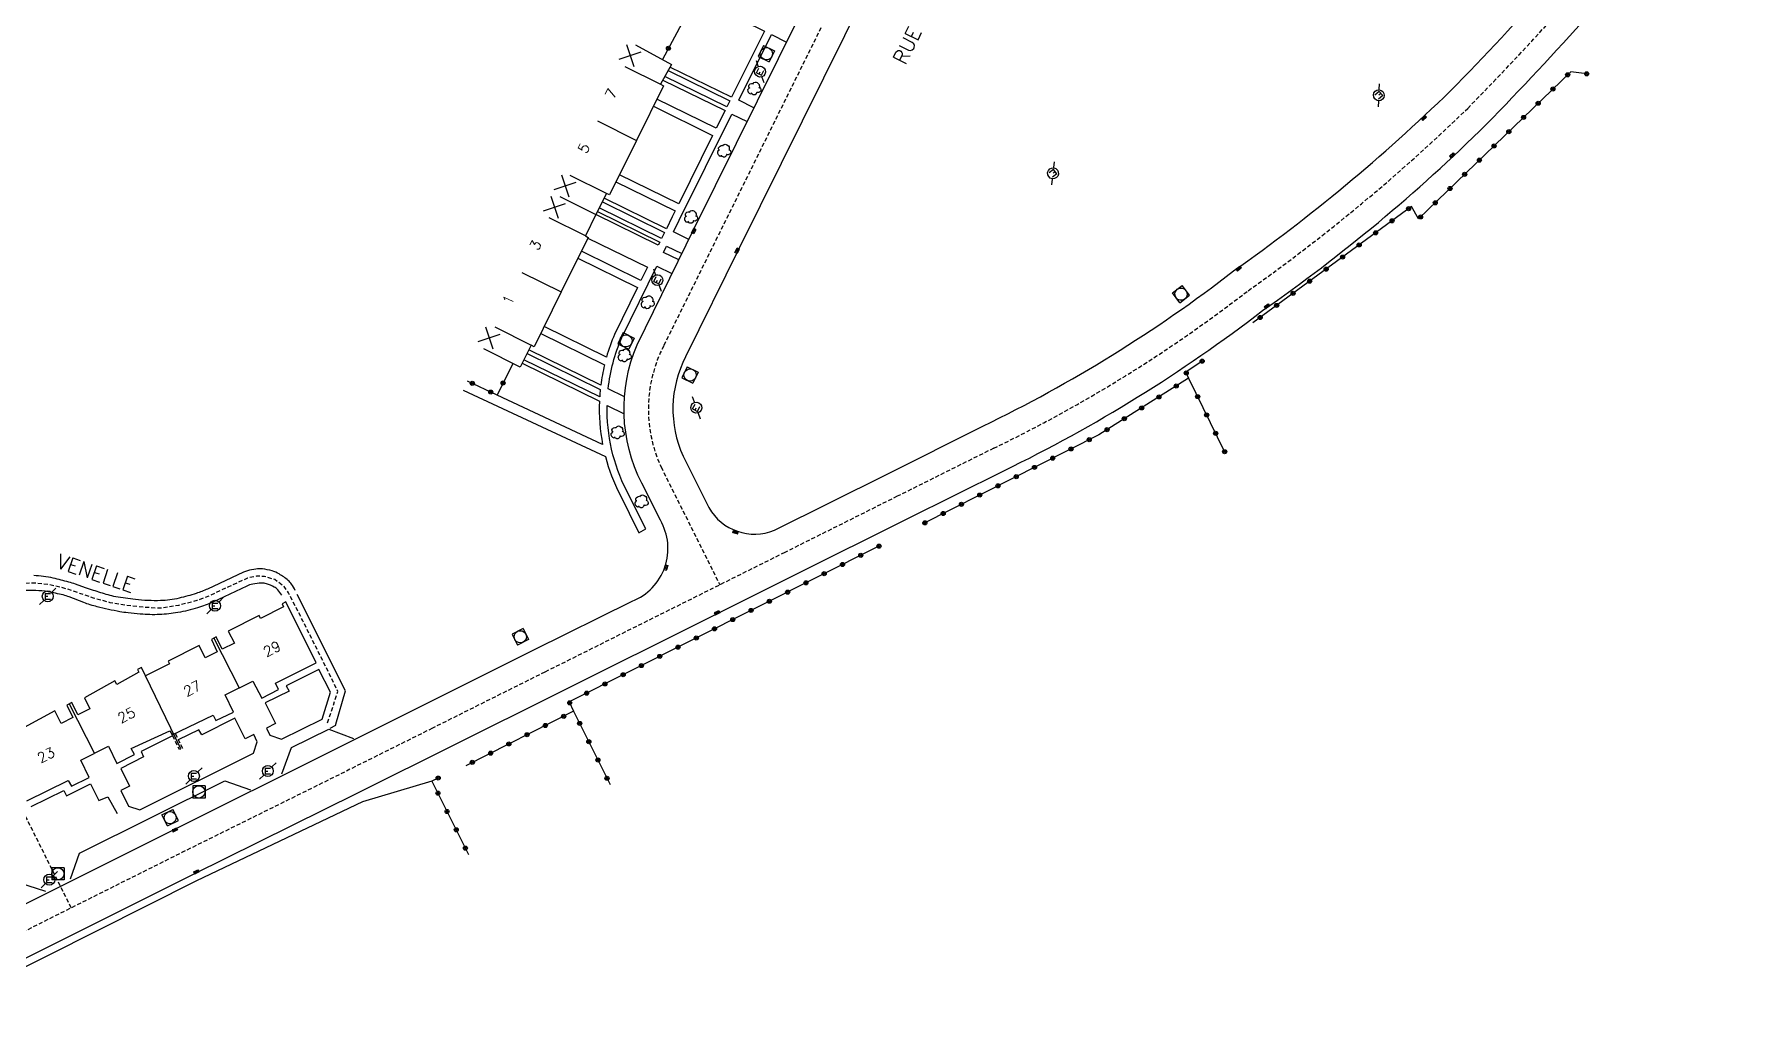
# Model space of a CAD drawing. Header units: millimetres. Extents: x 151000 to 152000, y 127000 to 128000.
# Drawn here: x 151630.2 to 151838.6, y 127178.8 to 127299.3 of the extents above; entities that cross this region are included whole.
import ezdxf
from ezdxf.enums import TextEntityAlignment as Align

# ---------------------------------------------------------------- set-up
doc = ezdxf.new("R2010")
doc.units = ezdxf.units.MM
doc.linetypes.add('DASHED', pattern=[0.75, 0.5, -0.25])
doc.layers.get('0').update_dxf_attribs({"linetype": 'CONTINUOUS'})
for name, color, linetype in [('W0001', 6, 'DASHED'), ('W0008', 7, 'CONTINUOUS'), ('W0100', 7, 'CONTINUOUS'), ('W0112', 1, 'DASHED'), ('W0300', 7, 'CONTINUOUS'), ('W0322', 7, 'CONTINUOUS'), ('W0330', 7, 'CONTINUOUS'), ('W0334', 7, 'CONTINUOUS'), ('W0400', 7, 'CONTINUOUS'), ('W0420', 7, 'CONTINUOUS'), ('W0471', 7, 'CONTINUOUS'), ('W0989', 7, 'CONTINUOUS'), ('W0991', 7, 'CONTINUOUS'), ('W1102', 7, 'CONTINUOUS')]:
    doc.layers.add(name, color=color, linetype=linetype)
doc.styles.get("Standard").update_dxf_attribs({"font": 'romans.shx', "width": 0.85})

# ---------------------------------------------------------------- blocks, each defined once
blk = doc.blocks.new('t991o')
at = {"color": 0, "linetype": 'Continuous'}
for p, q in [((-1, 1), (1, -1)), ((-1, -1), (1, 1))]:
    blk.add_line(p, q, dxfattribs=at)
blk = doc.blocks.new('t322o')
at = {"color": 0, "linetype": 'Continuous'}
for radius in [0.25, 0.15]:
    blk.add_circle((0, 0), radius, dxfattribs=at)
blk = doc.blocks.new('T471')
for p, q in [((-0.333334, 0.333334), (-0.333334, -0.333334)), ((-0.333334, 0.333334), (0.333334, 0.333334)), ((-0.333334, 0), (0, 0)), ((0.500001, 0.500001), (1.000002, 1.000002)), ((-0.500001, -0.500001), (-1.000002, -1.000002)), ((-0.333334, -0.333334), (0.333334, -0.333334))]:
    blk.add_line(p, q)
blk.add_ellipse((0, 0), major_axis=(0.471405, 0.471405), ratio=1, start_param=5.4977871438, end_param=11.780972451)
blk = doc.blocks.new('T400')
for p, q in [((-0.15, 0.3), (0.15, 0.3)), ((-0.15, -0.25), (-0.15, 0.3)), ((-0.15, 0.15), (0.15, 0.15)), ((-0.15, 0), (0.15, 0)), ((0.15, 0.3), (0.15, -0.25)), ((-0.15, -0.15), (0.15, -0.15)), ((-0.15, -0.25), (-0.15, -0.3)), ((-0.15, -0.3), (0.15, -0.3)), ((0.15, -0.3), (0.15, -0.25))]:
    blk.add_line(p, q)
blk = doc.blocks.new('T420')
for p, q in [((0.75, 0.75), (-0.75, 0.75)), ((-0.75, 0.75), (-0.75, -0.75)), ((0.75, 0.75), (0.75, -0.75)), ((0.75, -0.75), (-0.75, -0.75))]:
    blk.add_line(p, q)
blk.add_ellipse((0, 0), major_axis=(-0.53, 0.53), ratio=1, start_param=3.926991, end_param=10.210176)
blk = doc.blocks.new('T300')
for p, q in [((-0.8, 0.51), (-0.86, 0.34)), ((-0.86, 0.34), (-0.86, 0.17)), ((-0.86, 0.17), (-0.74, 0.06)), ((-0.69, 0.63), (-0.8, 0.51)), ((-0.8, -0.06), (-0.74, 0.06)), ((-0.74, 0.06), (-0.69, 0.11)), ((-0.57, 0.69), (-0.69, 0.63)), ((-0.46, 0.69), (-0.57, 0.69)), ((-0.29, 0.63), (-0.46, 0.69)), ((-0.29, 0.63), (-0.17, 0.74)), ((-0.23, 0.57), (-0.29, 0.63)), ((-0.17, 0.74), (-0.06, 0.8)), ((-0.06, 0.8), (0.06, 0.8)), ((0.06, 0.8), (0.23, 0.74)), ((0.23, 0.74), (0.34, 0.63)), ((0.34, 0.63), (0.4, 0.51)), ((0.46, 0.46), (0.34, 0.46)), ((0.4, 0.51), (0.4, 0.46)), ((0.57, 0.4), (0.46, 0.46)), ((0.57, 0.4), (0.69, 0.29)), ((0.69, 0.29), (0.74, 0.17)), ((0.74, 0.06), (0.69, -0.17)), ((0.74, 0.17), (0.74, 0.06)), ((-0.8, -0.17), (-0.8, -0.06)), ((-0.8, -0.23), (-0.8, -0.17)), ((-0.74, -0.34), (-0.8, -0.23)), ((-0.69, -0.4), (-0.74, -0.34)), ((-0.51, -0.46), (-0.69, -0.4)), ((-0.4, -0.46), (-0.51, -0.46)), ((-0.4, -0.46), (-0.34, -0.46)), ((-0.34, -0.46), (-0.34, -0.4)), ((-0.34, -0.51), (-0.34, -0.46)), ((-0.29, -0.63), (-0.34, -0.51)), ((-0.17, -0.74), (-0.29, -0.63)), ((-0.06, -0.8), (-0.17, -0.74)), ((0.06, -0.8), (-0.06, -0.8)), ((0.17, -0.74), (0.06, -0.8)), ((0.23, -0.69), (0.17, -0.74)), ((0.29, -0.46), (0.23, -0.46)), ((0.29, -0.63), (0.23, -0.69)), ((0.46, -0.4), (0.29, -0.46)), ((0.34, -0.51), (0.29, -0.63)), ((0.34, -0.51), (0.34, -0.46)), ((0.57, -0.34), (0.46, -0.4)), ((0.63, -0.29), (0.57, -0.34)), ((0.69, -0.17), (0.63, -0.29))]:
    blk.add_line(p, q)

msp = doc.modelspace()

# ---------------------------------------------------------------- linework, layer by layer
at = {"layer": 'W0001'}
for points in [[(151785.77, 127419.64), (151766.89, 127381.75), (151759.85, 127367.61), (151750.22, 127348.11), (151731.76, 127310.85), (151713.75, 127274.5), (151707.21, 127261.26, 0.230988), (151706.88, 127246.45), (151714.07, 127232.04, 0.383471)], [(151876.66, 127401.62), (151865.24, 127377.64, -0.021462), (151853.62, 127353.54, -0.046092), (151829.67, 127317.34, -0.023549), (151805.48, 127290.26, -0.039028), (151778.64, 127267.98, -0.052202), (151747.55, 127248.73), (151735.76, 127242.86), (151722, 127235.99), (151692.68, 127221.38), (151678.93, 127214.52)]]:
    msp.add_lwpolyline(points, format="xyb", dxfattribs=at)
at = {"layer": 'W0001', "flags": 128}
msp.add_lwpolyline([(151678.93, 127214.52), (151668.38, 127209.26), (151648.39, 127199.37), (151606.44, 127178.39), (151595.94, 127173.17), (151578.84, 127204.46), (151568.22, 127223.97, -0.131024), (151562.91, 127247.03), (151563.19, 127257.04), (151563.85, 127274.42)], format="xyb", dxfattribs=at)
for points in [[(151666.13, 127215.18), (151667.39, 127219.02), (151665.98, 127221.88), (151663.07, 127227.71), (151661.34, 127231.05), (151660.8, 127231.85), (151659.67, 127232.68), (151658.4, 127233.07), (151657.43, 127233.09), (151656.34, 127232.86), (151653.9, 127231.74), (151651.68, 127230.7), (151650.15, 127230.11), (151647.9, 127229.53), (151645.63, 127229.17), (151643.7, 127229.29), (151641.58, 127229.51), (151639.55, 127229.86), (151637.52, 127230.41), (151635.85, 127231), (151634.01, 127231.61), (151631.93, 127232.09), (151630.34, 127232.25), (151628.1, 127232.17), (151626, 127231.81), (151624.33, 127231.14), (151621.8, 127229.91), (151620.3, 127229.33)], [(151634.79, 127192.57), (151623.77, 127214.64), (151620.91, 127219.95), (151619.36, 127221.01)]]:
    msp.add_lwpolyline(points, dxfattribs=at)
at = {"layer": 'W0008'}
for points in [[(151788.44, 127418.31), (151769.58, 127380.42), (151762.54, 127366.27), (151752.91, 127346.78), (151734.45, 127309.52), (151716.44, 127273.17), (151709.89, 127259.91, 0.230611), (151709.59, 127247.75), (151712.72, 127241.47, 0.377044), (151720.74, 127238.72), (151734.42, 127245.54), (151746.22, 127251.43, 0.052324), (151776.86, 127270.39, 0.039061), (151803.37, 127292.38, 0.02352), (151827.33, 127319.23, 0.046083), (151850.97, 127354.96, 0.021509), (151862.5, 127378.88), (151873.97, 127402.89)], [(151607.78, 127175.71), (151649.73, 127196.68), (151669.72, 127206.57), (151694.02, 127218.68), (151713.36, 127228.32), (151723.31, 127233.3), (151736.96, 127240.12), (151748.78, 127245.98, 0.051412), (151780.4, 127265.55, 0.04309), (151807.74, 127288.29, 0.022979), (151832.09, 127315.51, 0.04606), (151856.18, 127352.04, 0.020489), (151868.04, 127376.56), (151879.36, 127400.34)], [(151691.33, 127224.08), (151703.36, 127230.04, 0.458389), (151706.8, 127239.93), (151704.53, 127244.46, -0.221934), (151703.96, 127261.37), (151710.96, 127275.67), (151728.96, 127311.91), (151743.14, 127340.56, 0.446303), (151740.38, 127348.48, 0.251085), (151649.36, 127344.42), (151626.24, 127331.7), (151597.88, 127316.13), (151571.23, 127301.49, 0.27694), (151567.58, 127295.07), (151567.22, 127283.49), (151565.91, 127246.92, 0.130921), (151570.86, 127225.39), (151581.48, 127205.9), (151592.88, 127185.04, 0.40021), (151605.39, 127181.22), (151646.96, 127201.95), (151666.81, 127211.85), (151691.33, 127224.08)]]:
    msp.add_lwpolyline(points, format="xyb", dxfattribs=at)
at = {"layer": 'W0008', "flags": 128}
for points in [[(151662.16, 127231.33, 0.043922), (151661.71, 127232.14, 0.068763), (151661.3, 127232.58, 0.041562), (151660.19, 127233.37, 0.06108), (151659.34, 127233.74, 0.043668), (151658.15, 127233.98, 0.065958), (151657.35, 127233.96, 0.023406), (151656.33, 127233.76, 0.047657), (151655.85, 127233.59), (151651.44, 127231.53, -0.030392), (151650.06, 127230.99, -0.02089), (151647.98, 127230.41, -0.049928), (151645.7, 127230.11, -0.037464), (151642.63, 127230.25, -0.011728), (151640.22, 127230.59, -0.030426), (151639.3, 127230.8, -0.004551), (151637.49, 127231.36, -0.008539), (151636.54, 127231.67), (151635.29, 127232.12, 0.018444), (151634.49, 127232.37, 0.007913), (151632.59, 127232.85, 0.053237), (151630.2, 127233.16, 0.045926)], [(151660.52, 127230.77, 0.060741), (151660.05, 127231.42, 0.085886), (151659.61, 127231.77, 0.048275), (151658.66, 127232.17, 0.081004), (151658.05, 127232.25, 0.042876), (151656.97, 127232.13, 0.061241), (151656.24, 127231.89), (151652.09, 127229.93, -0.037059), (151650.24, 127229.23, -0.029322), (151647.82, 127228.65, -0.033248), (151645.58, 127228.41, -0.031875), (151643.23, 127228.46, -0.0089), (151641.73, 127228.61, -0.013421), (151640.74, 127228.76, -0.018386), (151637.95, 127229.36, -0.03058), (151636.31, 127229.88), (151634.55, 127230.56, 0.034082), (151633.8, 127230.8, 0.014166), (151631.95, 127231.19, 0.037494), (151630.47, 127231.34, 0.024626), (151628.21, 127231.29, 0.04046)]]:
    msp.add_lwpolyline(points, format="xyb", dxfattribs=at)
for points in [[(151666.42, 127214.54), (151667.15, 127214.89), (151667.12, 127215), (151668.31, 127219.1), (151662.39, 127230.85)], [(151647.18, 127213.61), (151643.33, 127211.66), (151643.63, 127211.03), (151640.86, 127209.59), (151641.89, 127207.46), (151640.84, 127206.93), (151641.77, 127204.98), (151643.19, 127204.55), (151657.07, 127211.47), (151657.5, 127212.84), (151657.1, 127213.74), (151656.05, 127213.22), (151654.78, 127215.74), (151650.74, 127213.73), (151650.4, 127214.34), (151647.86, 127213.11)], [(151660.54, 127208.94), (151661.73, 127212.18), (151666.28, 127214.42), (151669.28, 127213.28)], [(151634.7, 127196.1), (151635.79, 127199.27), (151653.56, 127208.09), (151656.68, 127206.99)], [(151629.91, 127204.97), (151633.88, 127206.92), (151634.19, 127206.26), (151637.13, 127207.72), (151638.15, 127205.68), (151639.25, 127206.13), (151640.4, 127204.11)], [(151605.02, 127181.28), (151606.13, 127184.42), (151628.47, 127195.61), (151631.66, 127194.62)]]:
    msp.add_lwpolyline(points, dxfattribs=at)
msp.add_lwpolyline([(151665.04, 127221.69), (151661.07, 127219.7), (151661.41, 127219.06), (151658.5, 127217.63), (151659.75, 127215.11), (151658.67, 127214.54), (151659.08, 127213.66), (151660.5, 127213.2), (151665.48, 127215.64), (151666.46, 127218.93)], close=True, dxfattribs=at)
at = {"layer": 'W0100'}
msp.add_lwpolyline([(151703.75, 127298.02), (151708.15, 127295.63), (151706.83, 127293.21), (151707.19, 127293.03), (151703.87, 127286.35), (151700.57, 127279.68), (151700.21, 127279.86), (151698.93, 127277.28), (151697.63, 127274.67), (151697.99, 127274.49), (151694.66, 127267.82), (151691.38, 127261.14), (151691.02, 127261.32), (151689.68, 127258.64), (151685.21, 127260.87)], dxfattribs=at)
at = {"layer": 'W0100', "flags": 128}
msp.add_lwpolyline([(151629.36, 127205.65), (151634.42, 127208.15), (151634.82, 127207.42), (151636.97, 127208.51), (151635.95, 127210.6), (151639.35, 127212.31), (151640.38, 127210.22), (151642.52, 127211.29), (151642.11, 127212.03), (151646.85, 127214.21), (151647.14, 127213.7), (151652.15, 127216.13), (151652.47, 127215.46), (151654.62, 127216.5), (151653.62, 127218.6), (151656.97, 127220.28), (151658.1, 127218.2), (151660.13, 127219.26), (151659.77, 127220.03), (151664.73, 127222.52), (151661.01, 127229.95), (151660.57, 127229.7), (151660.73, 127229.36), (151657.94, 127227.94), (151657.76, 127228.31), (151653.98, 127226.39), (151654.73, 127224.9), (151653.25, 127224.17), (151652.5, 127225.69), (151651.93, 127225.36), (151652.64, 127223.86), (151652.64, 127223.86), (151651.17, 127223.14), (151650.43, 127224.64), (151646.65, 127222.72), (151646.81, 127222.39), (151643.88, 127220.91), (151643.36, 127221.95), (151642.9, 127221.69), (151643.06, 127221.35), (151640.37, 127219.85), (151640.12, 127220.31), (151636.42, 127218.25), (151637.07, 127216.9), (151635.61, 127216.16), (151634.85, 127217.67), (151634.25, 127217.34), (151634.99, 127215.84), (151633.55, 127215.11), (151632.78, 127216.64), (151629.02, 127214.61)], dxfattribs=at)
at = {"layer": 'W0112', "flags": 128}
msp.add_lwpolyline([(151647.5, 127213.87), (151648.37, 127212.08), (151648.01, 127211.9), (151647.14, 127213.7)], dxfattribs=at)
at = {"layer": 'W0322', "flags": 128}
msp.add_lwpolyline([(151710.91, 127303.36), (151707.04, 127296.23)], dxfattribs=at)
at = {"layer": 'W0322'}
for points in [[(151820.03, 127294.48), (151818.09, 127294.74), (151799.48, 127276.76), (151798.61, 127278.26), (151779.21, 127264.04)], [(151688.76, 127259.1), (151686.84, 127255.23), (151683.24, 127256.92)], [(151773.02, 127259.37), (151771.03, 127258.02), (151771.37, 127257.29), (151760.41, 127250.37), (151738.8, 127239.45)], [(151771.37, 127257.29), (151775.77, 127248.3)], [(151733.52, 127236.77), (151695.66, 127217.74), (151696.19, 127216.59), (151683.01, 127209.94)], [(151696.19, 127216.59), (151700.67, 127207.64)], [(151679.64, 127208.43), (151678.87, 127208.05), (151683.35, 127199.11)]]:
    msp.add_lwpolyline(points, dxfattribs=at)
at = {"layer": 'W0330'}
msp.add_lwpolyline([(151678.87, 127208.05), (151670.39, 127205.51), (151650.08, 127195.86), (151601.51, 127171.45), (151584.65, 127163.24), (151566.63, 127154.05), (151527.37, 127134.55), (151516.68, 127129.2), (151514.89, 127128.97), (151511.4, 127132.34), (151500.54, 127133.2), (151493.8, 127132.41), (151485.52, 127131.34), (151470.55, 127128.25), (151473.57, 127119.82), (151478.31, 127111.07), (151481.53, 127105.26), (151482.62, 127101.2), (151476.98, 127094.81)], dxfattribs=at)
at = {"layer": 'W0334'}
for points in [[(151711.91, 127303.43), (151719.51, 127299.69), (151715.5, 127291.61), (151707.97, 127295.31)], [(151718.24, 127290.33), (151716.39, 127291.24), (151720.37, 127299.27), (151722.23, 127298.35)], [(151707.11, 127293.72), (151714.7, 127289.99), (151713.62, 127287.82), (151706.37, 127291.38)], [(151707.75, 127294.9), (151715.29, 127291.19), (151714.91, 127290.43), (151707.34, 127294.15)], [(151705.95, 127290.53), (151713.19, 127286.96), (151709.04, 127278.59), (151701.79, 127282.15)], [(151710.27, 127274.25), (151708.41, 127275.16), (151709.11, 127276.58), (151715.55, 127289.55), (151717.4, 127288.64)], [(151701.36, 127281.28), (151708.6, 127277.72), (151708.25, 127277.01), (151707.53, 127275.55), (151699.93, 127279.29)], [(151699.71, 127278.85), (151707.32, 127275.11), (151706.95, 127274.35), (151699.33, 127278.09)], [(151699.11, 127277.64), (151706.72, 127273.9), (151706.55, 127273.54), (151698.93, 127277.28)], [(151697.95, 127274.41), (151705.22, 127270.84), (151704.43, 127269.22), (151697.15, 127272.8)], [(151709.04, 127271.74), (151707.18, 127272.65), (151707.56, 127273.43), (151709.42, 127272.52)]]:
    msp.add_lwpolyline(points, dxfattribs=at)
for points in [[(151696.72, 127271.94), (151704.01, 127268.36), (151701.21, 127262.64, 0.032182), (151700.21, 127259.85), (151692.59, 127263.6)], [(151702.41, 127255.02), (151700.42, 127255.99, -0.073565), (151702.08, 127262.24), (151706.36, 127270.98), (151708.22, 127270.06)], [(151692.17, 127262.74), (151699.97, 127258.91, 0.027235), (151699.51, 127256.44), (151690.74, 127260.76)], [(151690.51, 127260.3), (151699.45, 127255.91, 0.009872), (151699.38, 127255), (151690.13, 127259.54)], [(151689.92, 127259.11), (151699.35, 127254.47, 0.05766), (151699.74, 127249.19), (151686.84, 127255.23)], [(151682.7, 127255.84), (151700.08, 127247.7, 0.053631), (151701.83, 127243.1), (151704.14, 127238.48, -0.004776), (151704.18, 127238.41), (151705.02, 127238.87, 0.003893), (151704.98, 127238.94), (151702.68, 127243.53, -0.123036), (151700.29, 127253.96), (151702.36, 127252.94)]]:
    msp.add_lwpolyline(points, format="xyb", dxfattribs=at)
at = {"layer": 'W1102'}
for p, q in [((151702.44, 127295.39), (151706.83, 127293.21)), ((151699.11, 127288.72), (151703.87, 127286.35)), ((151694.5, 127279.49), (151698.93, 127277.28)), ((151689.87, 127270.21), (151694.66, 127267.82)), ((151686.55, 127263.55), (151691.02, 127261.32))]:
    msp.add_line(p, q, dxfattribs=at)
at = {"layer": 'W1102', "flags": 128}
for points in [[(151700.21, 127279.86), (151695.79, 127282.06)], [(151697.63, 127274.67), (151693.2, 127276.89)], [(151652.21, 127225.53), (151655.3, 127219.44)], [(151648.19, 127211.99), (151643.88, 127220.91)], [(151634.54, 127217.52), (151637.65, 127211.45)]]:
    msp.add_lwpolyline(points, dxfattribs=at)

# ---------------------------------------------------------------- block references
at = {"layer": 'W0300', "rotation": 63.89682368618641}
for p in [(151718.34, 127292.72), (151714.66, 127285.12), (151710.6, 127277.03), (151705.31, 127266.6), (151702.49, 127260.12), (151701.63, 127250.7), (151704.55, 127242.27)]:
    msp.add_blockref('T300', p, dxfattribs=at)
at = {"layer": 'W0322'}
for p, rotation in [((151707.78, 127297.6), 241.5286202951442), ((151817.7, 127294.36), 224.015642979794), ((151820.03, 127294.48), 172.318879818305), ((151814.1, 127290.88), 224.015642979794), ((151815.9, 127292.62), 224.015642979794), ((151812.31, 127289.15), 224.015642979794), ((151810.51, 127287.41), 224.015642979794), ((151808.71, 127285.67), 224.015642979794), ((151806.91, 127283.93), 224.015642979794), ((151803.32, 127280.46), 224.015642979794), ((151805.11, 127282.2), 224.015642979794), ((151801.52, 127278.72), 224.015642979794), ((151796.24, 127276.52), 216.226432412388), ((151798.26, 127278), 216.226432412388), ((151799.72, 127276.99), 224.015642979794), ((151794.23, 127275.05), 216.226432412388), ((151790.19, 127272.09), 216.226432412388), ((151792.21, 127273.57), 216.226432412388), ((151788.18, 127270.61), 216.226432412388), ((151786.16, 127269.14), 216.226432412388), ((151782.13, 127266.18), 216.226432412388), ((151784.14, 127267.66), 216.226432412388), ((151780.11, 127264.7), 216.226432412388), ((151771.08, 127257.93), 294.744990881451), ((151773.02, 127259.37), 214.325697436605), ((151683.81, 127256.66), 154.759679879417), ((151686.07, 127255.59), 154.759679879417), ((151687.57, 127256.7), 243.697785840249), ((151769.86, 127256.33), 212.220229718146), ((151765.63, 127253.66), 212.220229718146), ((151767.74, 127255), 212.220229718146), ((151772.47, 127255.04), 296.095889422501), ((151763.51, 127252.33), 212.220229718146), ((151773.57, 127252.8), 296.095889422501), ((151759.22, 127249.78), 206.822923087565), ((151761.4, 127251), 212.220229718146), ((151774.67, 127250.55), 296.095889422501), ((151754.76, 127247.52), 206.822923087565), ((151756.99, 127248.65), 206.822923087565), ((151775.77, 127248.3), 296.095889422501), ((151750.3, 127245.26), 206.822923087565), ((151752.53, 127246.39), 206.822923087565), ((151745.84, 127243.01), 206.822923087565), ((151748.07, 127244.13), 206.822923087565), ((151741.37, 127240.75), 206.822923087565), ((151743.6, 127241.88), 206.822923087565), ((151739.14, 127239.62), 206.822923087565), ((151733.52, 127236.77), 206.682242926976), ((151729.06, 127234.52), 206.682242926976), ((151731.29, 127235.64), 206.682242926976), ((151726.82, 127233.4), 206.682242926976), ((151722.36, 127231.15), 206.682242926976), ((151724.59, 127232.28), 206.682242926976), ((151717.89, 127228.91), 206.682242926976), ((151720.12, 127230.03), 206.682242926976), ((151713.42, 127226.66), 206.682242926976), ((151715.65, 127227.79), 206.682242926976), ((151708.95, 127224.42), 206.682242926976), ((151711.19, 127225.54), 206.682242926976), ((151704.48, 127222.17), 206.682242926976), ((151706.72, 127223.29), 206.682242926976), ((151700.02, 127219.93), 206.682242926976), ((151702.25, 127221.05), 206.682242926976), ((151697.78, 127218.8), 206.682242926976), ((151694.98, 127215.97), 206.748797742501), ((151695.72, 127217.62), 294.507163342838), ((151690.51, 127213.72), 206.748797742501), ((151692.74, 127214.85), 206.748797742501), ((151696.93, 127215.11), 296.611456797678), ((151688.28, 127212.6), 206.748797742501), ((151698.05, 127212.88), 296.611456797678), ((151683.81, 127210.35), 206.748797742501), ((151686.05, 127211.47), 206.748797742501), ((151699.17, 127210.64), 296.611456797678), ((151679.64, 127208.43), 206.843678320677), ((151700.28, 127208.41), 296.611456797678), ((151679.61, 127206.58), 296.611456797678), ((151680.73, 127204.34), 296.611456797678), ((151681.85, 127202.11), 296.611456797678), ((151682.97, 127199.87), 296.611456797678)]:
    msp.add_blockref('t322o', p, dxfattribs=dict(at, rotation=rotation))
at = {"layer": 'W0400'}
for p, rotation in [((151800.12, 127289.09), 311.920531546769), ((151803.6, 127284.5), 311.920531546769), ((151710.87, 127275.26), 153.6830544535655), ((151716.18, 127272.86), 153.6830544535655), ((151777.47, 127270.68), 308.013308303131), ((151780.94, 127266.07), 308.013308303131), ((151715.99, 127238.47), 74.38333186799045), ((151707.47, 127234.17), 343.5089693818061), ((151713.73, 127228.62), 296.583014112885), ((151647.46, 127202.1), 296.512731658075), ((151650.08, 127196.96), 296.512731658075)]:
    msp.add_blockref('T400', p, dxfattribs=dict(at, rotation=rotation))
at = {"layer": 'W0420'}
for p, rotation in [((151719.76, 127296.93), 63.89682368618641), ((151770.44, 127267.56), 217.44671814571), ((151702.6, 127261.85), 63.89682368618641), ((151710.43, 127257.68), 63.89682368618641), ((151689.68, 127225.69), 26.4764538039317), ((151646.88, 127203.59), 206.693384953157)]:
    msp.add_blockref('T420', p, dxfattribs=dict(at, rotation=rotation))
for p in [(151650.39, 127206.74), (151633.16, 127196.73)]:
    msp.add_blockref('T420', p, dxfattribs=at)
at = {"layer": 'W0471'}
for p, rotation in [((151718.99, 127294.74), 63.89682368618641), ((151794.62, 127291.86), 221.920531546769), ((151754.8, 127282.32), 217.44671814571), ((151706.44, 127269.27), 63.89682368618641), ((151711.19, 127253.68), 63.89682368618641)]:
    msp.add_blockref('T471', p, dxfattribs=dict(at, rotation=rotation))
for p in [(151631.92, 127230.64), (151652.36, 127229.48), (151658.82, 127209.29), (151649.78, 127208.68), (151632.11, 127196.01)]:
    msp.add_blockref('T471', p, dxfattribs=at)
at = {"layer": 'W0991'}
for p, rotation in [((151703.1, 127296.7), 333.4705098885792), ((151695.15, 127280.78), 333.4705098879312), ((151693.85, 127278.19), 333.4705098890767), ((151685.88, 127262.21), 333.4705098881769)]:
    msp.add_blockref('t991o', p, dxfattribs=dict(at, rotation=rotation))

# ---------------------------------------------------------------- texts
at = {"layer": 'W0989'}
for s, rotation, p in [('RUE LAHAUT', 63.5154, (151739.14, 127302.28)), ('VENELLE', 341.5061, (151637.78, 127233.46))]:
    msp.add_text(s, height=1.75, rotation=rotation, dxfattribs=at).set_placement(p, align=Align.MIDDLE)
at = {"layer": 'W0991'}
for s, rotation, p in [('7', 63.4705, (151700.78, 127292.06)), ('5', 63.4705, (151697.45, 127285.39)), ('3', 63.4705, (151691.54, 127273.55)), ('1', 63.4705, (151688.21, 127266.88)), ('29', 26.5587, (151659.33, 127224.22)), ('27', 26.5587, (151649.58, 127219.38)), ('25', 26.5587, (151641.54, 127216.12)), ('23', 26.5587, (151631.71, 127211.24))]:
    msp.add_text(s, height=1.25, rotation=rotation, dxfattribs=at).set_placement(p, align=Align.MIDDLE)

doc.saveas('drawing.dxf')
